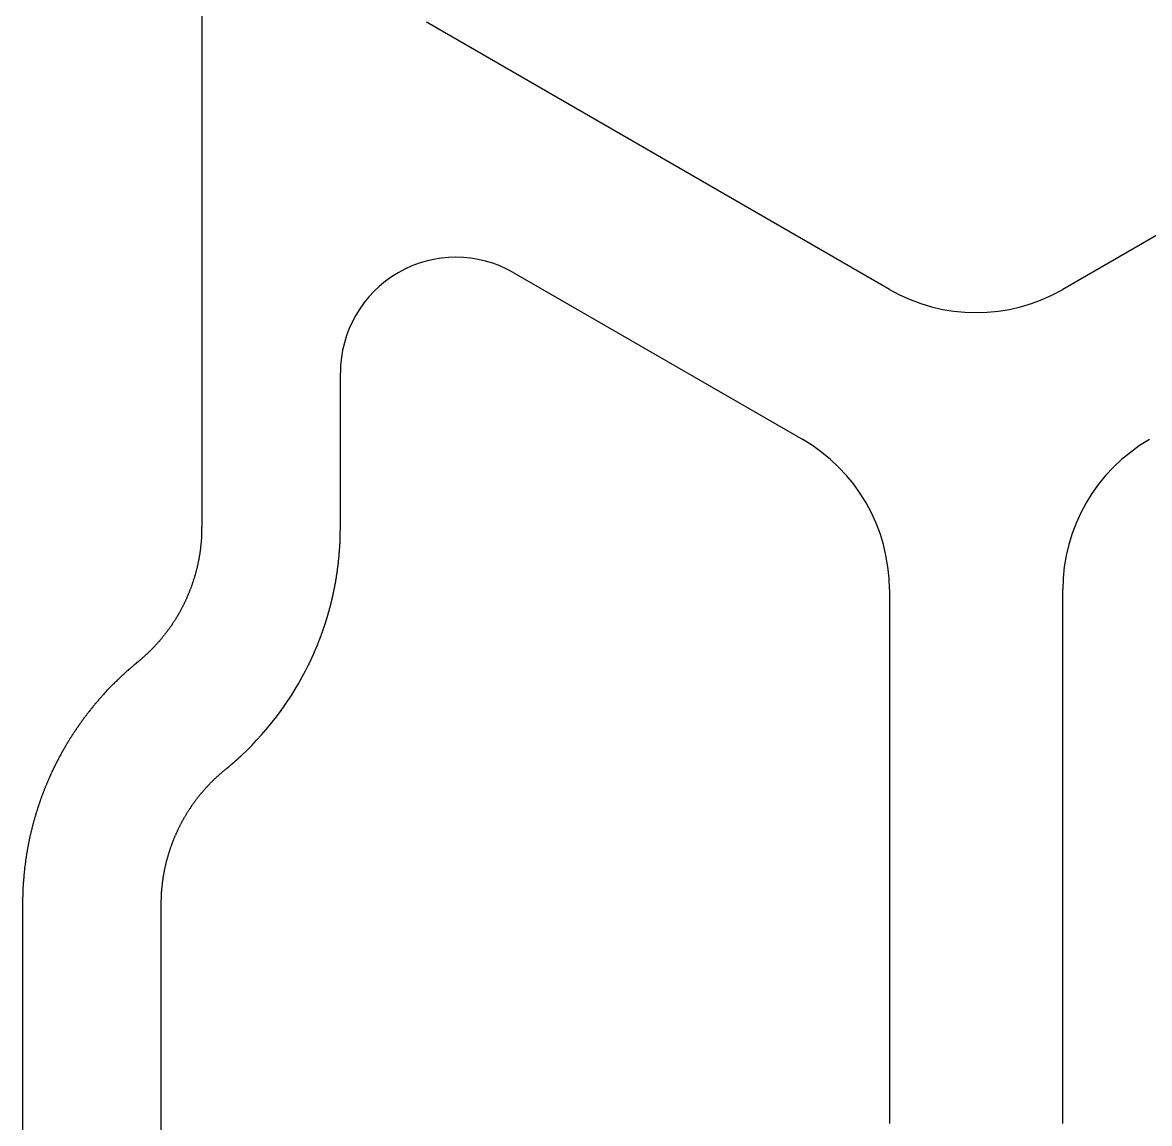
# Model space of a CAD drawing. Extents: x 442 to 745, y 5 to 355.
# Drawn here: x 624.31 to 632.34, y 279.04 to 286.89 of the extents above; entities that cross this region are included whole.
import ezdxf

# ---------------------------------------------------------------- set-up
doc = ezdxf.new("R2010")
doc.units = 0
doc.layers.add('VISIBLE__ANSI_', color=7, linetype='CONTINUOUS')

msp = doc.modelspace()

# ---------------------------------------------------------------- linework, layer by layer
at = {"layer": 'VISIBLE__ANSI_'}
for p, q in [((625.5914, 291.4506), (625.5914, 283.2878)), ((630.4913, 284.9847), (627.1972, 286.8865)), ((635.0207, 286.8865), (631.7266, 284.9847)), ((627.8149, 285.1035), (629.8737, 283.9149)), ((626.5796, 283.2878), (626.5796, 284.3903)), ((630.4913, 282.8451), (630.4913, 279.0414)), ((631.7266, 279.0414), (631.7266, 282.8451)), ((624.3149, 280.6044), (624.3149, 280.5445)), ((624.3149, 280.5445), (624.3149, 276.8693)), ((625.3031, 276.7592), (625.3031, 280.6044))]:
    msp.add_line(p, q, dxfattribs=at)
for points in [[(627.197, 286.886, 0), (627.193, 286.889, 0)], [(625.591, 283.288, 0), (625.591, 283.283, 0), (625.591, 283.277, 0), (625.591, 283.272, 0), (625.591, 283.267, 0), (625.591, 283.262, 0), (625.591, 283.257, 0), (625.591, 283.251, 0), (625.591, 283.246, 0), (625.59, 283.241, 0), (625.59, 283.236, 0), (625.59, 283.231, 0), (625.59, 283.226, 0), (625.59, 283.22, 0), (625.589, 283.215, 0), (625.589, 283.21, 0), (625.589, 283.205, 0), (625.588, 283.2, 0), (625.588, 283.195, 0), (625.587, 283.19, 0), (625.587, 283.184, 0), (625.587, 283.179, 0), (625.586, 283.174, 0), (625.586, 283.169, 0), (625.585, 283.164, 0), (625.585, 283.159, 0), (625.584, 283.154, 0), (625.584, 283.149, 0), (625.583, 283.144, 0), (625.582, 283.139, 0), (625.582, 283.134, 0), (625.581, 283.129, 0), (625.58, 283.124, 0), (625.58, 283.118, 0), (625.579, 283.113, 0), (625.578, 283.108, 0), (625.578, 283.103, 0), (625.577, 283.098, 0), (625.576, 283.094, 0), (625.575, 283.089, 0), (625.574, 283.084, 0), (625.574, 283.079, 0), (625.573, 283.074, 0), (625.572, 283.069, 0), (625.571, 283.064, 0), (625.57, 283.059, 0), (625.569, 283.054, 0), (625.568, 283.049, 0), (625.567, 283.044, 0), (625.566, 283.039, 0), (625.565, 283.035, 0), (625.564, 283.03, 0), (625.563, 283.025, 0), (625.562, 283.02, 0), (625.561, 283.015, 0), (625.56, 283.01, 0), (625.559, 283.006, 0), (625.558, 283.001, 0), (625.556, 282.996, 0), (625.555, 282.991, 0), (625.554, 282.987, 0), (625.553, 282.982, 0), (625.552, 282.977, 0), (625.55, 282.973, 0), (625.549, 282.968, 0), (625.548, 282.963, 0), (625.547, 282.959, 0), (625.545, 282.954, 0), (625.544, 282.949, 0), (625.543, 282.945, 0), (625.541, 282.94, 0), (625.54, 282.936, 0), (625.539, 282.931, 0), (625.537, 282.926, 0), (625.536, 282.922, 0), (625.534, 282.917, 0), (625.533, 282.913, 0), (625.531, 282.908, 0), (625.53, 282.904, 0), (625.529, 282.899, 0), (625.527, 282.895, 0), (625.526, 282.89, 0), (625.524, 282.886, 0), (625.523, 282.882, 0), (625.521, 282.877, 0), (625.519, 282.873, 0), (625.518, 282.868, 0), (625.516, 282.864, 0), (625.515, 282.86, 0), (625.513, 282.855, 0), (625.511, 282.851, 0), (625.51, 282.847, 0), (625.508, 282.843, 0), (625.507, 282.838, 0), (625.505, 282.834, 0), (625.503, 282.83, 0), (625.501, 282.826, 0), (625.5, 282.821, 0), (625.498, 282.817, 0), (625.496, 282.813, 0), (625.495, 282.809, 0), (625.493, 282.805, 0), (625.491, 282.801, 0), (625.489, 282.797, 0), (625.488, 282.792, 0), (625.486, 282.788, 0), (625.484, 282.784, 0), (625.482, 282.78, 0), (625.48, 282.776, 0), (625.479, 282.772, 0), (625.477, 282.768, 0), (625.475, 282.764, 0), (625.473, 282.76, 0), (625.471, 282.757, 0), (625.469, 282.753, 0), (625.467, 282.749, 0), (625.466, 282.745, 0), (625.464, 282.741, 0), (625.462, 282.737, 0), (625.46, 282.733, 0), (625.458, 282.73, 0), (625.456, 282.726, 0), (625.454, 282.722, 0), (625.452, 282.718, 0), (625.45, 282.715, 0), (625.448, 282.711, 0), (625.446, 282.707, 0), (625.444, 282.703, 0), (625.442, 282.7, 0), (625.441, 282.696, 0), (625.439, 282.693, 0), (625.437, 282.689, 0), (625.435, 282.685, 0), (625.433, 282.682, 0), (625.431, 282.678, 0), (625.429, 282.675, 0), (625.427, 282.671, 0), (625.425, 282.668, 0), (625.422, 282.664, 0), (625.42, 282.661, 0), (625.418, 282.657, 0), (625.416, 282.654, 0), (625.414, 282.65, 0), (625.412, 282.647, 0), (625.41, 282.644, 0), (625.408, 282.64, 0), (625.406, 282.637, 0), (625.404, 282.633, 0), (625.402, 282.63, 0), (625.399, 282.626, 0), (625.397, 282.623, 0), (625.395, 282.62, 0), (625.393, 282.616, 0), (625.391, 282.613, 0), (625.389, 282.61, 0), (625.386, 282.606, 0), (625.384, 282.603, 0), (625.382, 282.6, 0), (625.38, 282.596, 0), (625.378, 282.593, 0), (625.375, 282.59, 0), (625.373, 282.587, 0), (625.371, 282.583, 0), (625.369, 282.58, 0), (625.366, 282.577, 0), (625.364, 282.574, 0), (625.362, 282.571, 0), (625.359, 282.567, 0), (625.357, 282.564, 0), (625.355, 282.561, 0), (625.352, 282.558, 0), (625.35, 282.555, 0), (625.348, 282.551, 0), (625.345, 282.548, 0), (625.343, 282.545, 0), (625.341, 282.542, 0), (625.338, 282.539, 0), (625.336, 282.536, 0), (625.334, 282.533, 0), (625.331, 282.53, 0), (625.329, 282.527, 0), (625.327, 282.524, 0), (625.324, 282.521, 0), (625.322, 282.518, 0), (625.319, 282.515, 0), (625.317, 282.512, 0), (625.314, 282.509, 0), (625.312, 282.506, 0), (625.31, 282.503, 0), (625.307, 282.5, 0), (625.305, 282.497, 0), (625.302, 282.494, 0), (625.3, 282.491, 0), (625.297, 282.488, 0), (625.295, 282.485, 0), (625.292, 282.482, 0), (625.29, 282.479, 0), (625.287, 282.476, 0), (625.285, 282.474, 0), (625.282, 282.471, 0), (625.28, 282.468, 0), (625.277, 282.465, 0), (625.275, 282.462, 0), (625.272, 282.459, 0), (625.27, 282.457, 0), (625.267, 282.454, 0), (625.265, 282.451, 0), (625.262, 282.448, 0), (625.26, 282.446, 0), (625.257, 282.443, 0), (625.254, 282.44, 0), (625.252, 282.437, 0), (625.249, 282.435, 0), (625.247, 282.432, 0), (625.244, 282.429, 0), (625.242, 282.427, 0), (625.239, 282.424, 0), (625.236, 282.421, 0), (625.234, 282.419, 0), (625.231, 282.416, 0), (625.229, 282.414, 0), (625.226, 282.411, 0), (625.223, 282.408, 0), (625.221, 282.406, 0), (625.218, 282.403, 0), (625.216, 282.401, 0), (625.213, 282.398, 0), (625.21, 282.396, 0), (625.208, 282.393, 0), (625.205, 282.391, 0), (625.202, 282.388, 0), (625.2, 282.386, 0), (625.197, 282.383, 0), (625.194, 282.381, 0), (625.192, 282.378, 0), (625.189, 282.376, 0), (625.186, 282.373, 0), (625.184, 282.371, 0), (625.181, 282.368, 0), (625.178, 282.366, 0), (625.176, 282.364, 0), (625.173, 282.361, 0), (625.17, 282.359, 0), (625.168, 282.357, 0), (625.165, 282.354, 0), (625.162, 282.352, 0), (625.16, 282.35, 0), (625.157, 282.347, 0), (625.154, 282.345, 0), (625.152, 282.343, 0), (625.149, 282.341, 0), (625.146, 282.338, 0), (625.144, 282.336, 0), (625.141, 282.334, 0), (625.138, 282.332, 0), (625.135, 282.329, 0)], [(626.355, 282.313, 0), (626.356, 282.315, 0), (626.356, 282.317, 0), (626.357, 282.319, 0), (626.358, 282.321, 0), (626.359, 282.323, 0), (626.36, 282.325, 0), (626.361, 282.327, 0), (626.362, 282.329, 0), (626.363, 282.331, 0), (626.364, 282.332, 0), (626.365, 282.334, 0), (626.366, 282.336, 0), (626.367, 282.338, 0), (626.368, 282.34, 0), (626.369, 282.342, 0), (626.37, 282.344, 0), (626.37, 282.346, 0), (626.371, 282.348, 0), (626.372, 282.351, 0), (626.373, 282.353, 0), (626.374, 282.355, 0), (626.375, 282.357, 0), (626.376, 282.359, 0), (626.377, 282.361, 0), (626.378, 282.363, 0), (626.379, 282.365, 0), (626.38, 282.367, 0), (626.381, 282.369, 0), (626.382, 282.371, 0), (626.383, 282.373, 0), (626.384, 282.376, 0), (626.385, 282.378, 0), (626.386, 282.38, 0), (626.387, 282.382, 0), (626.388, 282.384, 0), (626.389, 282.386, 0), (626.39, 282.389, 0), (626.391, 282.391, 0), (626.392, 282.393, 0), (626.392, 282.395, 0), (626.393, 282.397, 0), (626.394, 282.4, 0), (626.395, 282.402, 0), (626.396, 282.404, 0), (626.397, 282.406, 0), (626.398, 282.409, 0), (626.399, 282.411, 0), (626.4, 282.413, 0), (626.401, 282.415, 0), (626.402, 282.418, 0), (626.403, 282.42, 0), (626.404, 282.422, 0), (626.405, 282.424, 0), (626.406, 282.427, 0), (626.407, 282.429, 0), (626.408, 282.431, 0), (626.409, 282.434, 0), (626.41, 282.436, 0), (626.411, 282.438, 0), (626.412, 282.441, 0), (626.413, 282.443, 0), (626.414, 282.446, 0), (626.415, 282.448, 0), (626.416, 282.45, 0), (626.417, 282.453, 0), (626.418, 282.455, 0), (626.419, 282.457, 0), (626.42, 282.46, 0), (626.421, 282.462, 0), (626.421, 282.465, 0), (626.422, 282.467, 0), (626.423, 282.47, 0), (626.424, 282.472, 0), (626.425, 282.474, 0), (626.426, 282.477, 0), (626.427, 282.479, 0), (626.428, 282.482, 0), (626.429, 282.484, 0), (626.43, 282.487, 0), (626.431, 282.489, 0), (626.432, 282.492, 0), (626.433, 282.494, 0), (626.434, 282.497, 0), (626.435, 282.499, 0), (626.436, 282.502, 0), (626.437, 282.504, 0), (626.438, 282.507, 0), (626.439, 282.509, 0), (626.44, 282.512, 0), (626.441, 282.514, 0), (626.442, 282.517, 0), (626.443, 282.52, 0), (626.443, 282.522, 0), (626.444, 282.525, 0), (626.445, 282.527, 0), (626.446, 282.53, 0), (626.447, 282.532, 0), (626.448, 282.535, 0), (626.449, 282.538, 0), (626.45, 282.54, 0), (626.451, 282.543, 0), (626.452, 282.546, 0), (626.453, 282.548, 0), (626.454, 282.551, 0), (626.455, 282.553, 0), (626.456, 282.556, 0), (626.457, 282.559, 0), (626.457, 282.561, 0), (626.458, 282.564, 0), (626.459, 282.567, 0), (626.46, 282.569, 0), (626.461, 282.572, 0), (626.462, 282.575, 0), (626.463, 282.577, 0), (626.464, 282.58, 0), (626.465, 282.583, 0), (626.466, 282.586, 0), (626.467, 282.588, 0), (626.468, 282.591, 0), (626.468, 282.594, 0), (626.469, 282.596, 0), (626.47, 282.599, 0), (626.471, 282.602, 0), (626.472, 282.605, 0), (626.473, 282.607, 0), (626.474, 282.61, 0), (626.475, 282.613, 0), (626.476, 282.616, 0), (626.476, 282.618, 0), (626.477, 282.621, 0), (626.478, 282.624, 0), (626.479, 282.627, 0), (626.48, 282.63, 0), (626.481, 282.632, 0), (626.482, 282.635, 0), (626.483, 282.638, 0), (626.483, 282.641, 0), (626.484, 282.644, 0), (626.485, 282.646, 0), (626.486, 282.649, 0), (626.487, 282.652, 0), (626.488, 282.655, 0), (626.488, 282.658, 0), (626.489, 282.661, 0), (626.49, 282.663, 0), (626.491, 282.666, 0), (626.492, 282.669, 0), (626.493, 282.672, 0), (626.493, 282.675, 0), (626.494, 282.678, 0), (626.495, 282.681, 0), (626.496, 282.684, 0), (626.497, 282.686, 0), (626.498, 282.689, 0), (626.498, 282.692, 0), (626.499, 282.695, 0), (626.5, 282.698, 0), (626.501, 282.701, 0), (626.502, 282.704, 0), (626.502, 282.707, 0), (626.503, 282.71, 0), (626.504, 282.713, 0), (626.505, 282.716, 0), (626.506, 282.719, 0), (626.507, 282.723, 0), (626.507, 282.726, 0), (626.508, 282.729, 0), (626.509, 282.732, 0), (626.51, 282.735, 0), (626.511, 282.738, 0), (626.511, 282.741, 0), (626.512, 282.744, 0), (626.513, 282.747, 0), (626.514, 282.751, 0), (626.515, 282.754, 0), (626.515, 282.757, 0), (626.516, 282.76, 0), (626.517, 282.763, 0), (626.518, 282.767, 0), (626.518, 282.77, 0), (626.519, 282.773, 0), (626.52, 282.776, 0), (626.521, 282.78, 0), (626.522, 282.783, 0), (626.522, 282.786, 0), (626.523, 282.79, 0), (626.524, 282.793, 0), (626.525, 282.796, 0), (626.525, 282.8, 0), (626.526, 282.803, 0), (626.527, 282.806, 0), (626.528, 282.81, 0), (626.528, 282.813, 0), (626.529, 282.817, 0), (626.53, 282.82, 0), (626.531, 282.823, 0), (626.531, 282.827, 0), (626.532, 282.83, 0), (626.533, 282.834, 0), (626.533, 282.837, 0), (626.534, 282.841, 0), (626.535, 282.844, 0), (626.536, 282.847, 0), (626.536, 282.851, 0), (626.537, 282.854, 0), (626.538, 282.858, 0), (626.538, 282.861, 0), (626.539, 282.865, 0), (626.54, 282.869, 0), (626.54, 282.872, 0), (626.541, 282.876, 0), (626.542, 282.879, 0), (626.542, 282.883, 0), (626.543, 282.886, 0), (626.544, 282.89, 0), (626.544, 282.894, 0), (626.545, 282.897, 0), (626.546, 282.901, 0), (626.546, 282.904, 0), (626.547, 282.908, 0), (626.548, 282.912, 0), (626.548, 282.915, 0), (626.549, 282.919, 0), (626.549, 282.923, 0), (626.55, 282.926, 0), (626.551, 282.93, 0), (626.551, 282.934, 0), (626.552, 282.937, 0), (626.552, 282.941, 0), (626.553, 282.945, 0), (626.554, 282.948, 0), (626.554, 282.952, 0), (626.555, 282.956, 0), (626.555, 282.96, 0), (626.556, 282.963, 0), (626.556, 282.967, 0), (626.557, 282.971, 0), (626.557, 282.974, 0), (626.558, 282.978, 0), (626.558, 282.982, 0), (626.559, 282.986, 0), (626.559, 282.99, 0), (626.56, 282.993, 0), (626.56, 282.997, 0), (626.561, 283.001, 0), (626.561, 283.005, 0), (626.562, 283.009, 0), (626.562, 283.012, 0), (626.563, 283.016, 0), (626.563, 283.02, 0), (626.564, 283.024, 0), (626.564, 283.028, 0), (626.565, 283.031, 0), (626.565, 283.035, 0), (626.566, 283.039, 0), (626.566, 283.043, 0), (626.566, 283.047, 0), (626.567, 283.051, 0), (626.567, 283.055, 0), (626.568, 283.058, 0), (626.568, 283.062, 0), (626.568, 283.066, 0), (626.569, 283.07, 0), (626.569, 283.074, 0), (626.57, 283.078, 0), (626.57, 283.082, 0), (626.57, 283.086, 0), (626.571, 283.089, 0), (626.571, 283.093, 0), (626.571, 283.097, 0), (626.572, 283.101, 0), (626.572, 283.105, 0), (626.572, 283.109, 0), (626.573, 283.113, 0), (626.573, 283.117, 0), (626.573, 283.121, 0), (626.573, 283.125, 0), (626.574, 283.128, 0), (626.574, 283.132, 0), (626.574, 283.136, 0), (626.575, 283.14, 0), (626.575, 283.144, 0), (626.575, 283.148, 0), (626.575, 283.152, 0), (626.576, 283.156, 0), (626.576, 283.16, 0), (626.576, 283.164, 0), (626.576, 283.167, 0), (626.576, 283.171, 0), (626.577, 283.175, 0), (626.577, 283.179, 0), (626.577, 283.183, 0), (626.577, 283.187, 0), (626.577, 283.191, 0), (626.578, 283.195, 0), (626.578, 283.199, 0), (626.578, 283.203, 0), (626.578, 283.206, 0), (626.578, 283.21, 0), (626.578, 283.214, 0), (626.578, 283.218, 0), (626.579, 283.222, 0), (626.579, 283.226, 0), (626.579, 283.23, 0), (626.579, 283.234, 0), (626.579, 283.238, 0), (626.579, 283.241, 0), (626.579, 283.245, 0), (626.579, 283.249, 0), (626.579, 283.253, 0), (626.579, 283.257, 0), (626.579, 283.261, 0), (626.579, 283.265, 0), (626.58, 283.268, 0), (626.58, 283.272, 0), (626.58, 283.276, 0), (626.58, 283.28, 0), (626.58, 283.284, 0), (626.58, 283.288, 0)], [(625.116, 282.313, 0), (625.111, 282.309, 0), (625.106, 282.305, 0), (625.101, 282.301, 0), (625.096, 282.296, 0), (625.091, 282.292, 0), (625.086, 282.288, 0), (625.081, 282.283, 0), (625.076, 282.279, 0), (625.071, 282.275, 0), (625.066, 282.27, 0), (625.061, 282.266, 0), (625.056, 282.262, 0), (625.051, 282.257, 0), (625.046, 282.253, 0), (625.041, 282.248, 0), (625.036, 282.244, 0), (625.031, 282.239, 0), (625.027, 282.235, 0), (625.022, 282.23, 0), (625.017, 282.226, 0), (625.012, 282.221, 0), (625.007, 282.217, 0), (625.003, 282.212, 0), (624.998, 282.208, 0), (624.993, 282.203, 0), (624.988, 282.199, 0), (624.984, 282.194, 0), (624.979, 282.189, 0), (624.974, 282.185, 0), (624.97, 282.18, 0), (624.965, 282.175, 0), (624.96, 282.171, 0), (624.956, 282.166, 0), (624.951, 282.161, 0), (624.946, 282.157, 0), (624.942, 282.152, 0), (624.937, 282.147, 0), (624.933, 282.142, 0), (624.928, 282.138, 0), (624.924, 282.133, 0), (624.919, 282.128, 0), (624.914, 282.123, 0), (624.91, 282.118, 0), (624.905, 282.114, 0), (624.901, 282.109, 0), (624.897, 282.104, 0), (624.892, 282.099, 0), (624.888, 282.094, 0), (624.883, 282.089, 0), (624.879, 282.084, 0), (624.874, 282.079, 0), (624.87, 282.074, 0), (624.866, 282.069, 0), (624.861, 282.064, 0), (624.857, 282.059, 0), (624.853, 282.054, 0), (624.849, 282.049, 0), (624.844, 282.044, 0), (624.84, 282.039, 0), (624.836, 282.034, 0), (624.831, 282.029, 0), (624.827, 282.024, 0), (624.823, 282.019, 0), (624.819, 282.014, 0), (624.815, 282.009, 0), (624.811, 282.004, 0), (624.806, 281.999, 0), (624.802, 281.993, 0), (624.798, 281.988, 0), (624.794, 281.983, 0), (624.79, 281.978, 0), (624.786, 281.973, 0), (624.782, 281.968, 0), (624.778, 281.962, 0), (624.774, 281.957, 0), (624.77, 281.952, 0), (624.766, 281.947, 0), (624.762, 281.941, 0), (624.758, 281.936, 0), (624.754, 281.931, 0), (624.75, 281.926, 0), (624.746, 281.92, 0), (624.742, 281.915, 0), (624.738, 281.91, 0), (624.734, 281.904, 0), (624.731, 281.899, 0), (624.727, 281.893, 0), (624.723, 281.888, 0), (624.719, 281.883, 0), (624.715, 281.877, 0), (624.712, 281.872, 0), (624.708, 281.866, 0), (624.704, 281.861, 0), (624.7, 281.856, 0), (624.697, 281.85, 0), (624.693, 281.845, 0), (624.689, 281.839, 0), (624.686, 281.834, 0), (624.682, 281.828, 0), (624.678, 281.823, 0), (624.675, 281.817, 0), (624.671, 281.812, 0), (624.668, 281.806, 0), (624.664, 281.8, 0), (624.661, 281.795, 0), (624.657, 281.789, 0), (624.653, 281.784, 0), (624.65, 281.778, 0), (624.647, 281.773, 0), (624.643, 281.767, 0), (624.64, 281.761, 0), (624.636, 281.756, 0), (624.633, 281.75, 0), (624.629, 281.744, 0), (624.626, 281.739, 0), (624.623, 281.733, 0), (624.619, 281.727, 0), (624.616, 281.722, 0), (624.613, 281.716, 0), (624.609, 281.71, 0), (624.606, 281.704, 0), (624.603, 281.699, 0), (624.6, 281.693, 0), (624.596, 281.687, 0), (624.593, 281.681, 0), (624.59, 281.676, 0), (624.587, 281.67, 0), (624.584, 281.664, 0)], [(625.135, 282.329, 0), (625.135, 282.329, 0), (625.135, 282.329, 0), (625.135, 282.329, 0), (625.135, 282.329, 0), (625.135, 282.329, 0), (625.135, 282.329, 0), (625.134, 282.329, 0), (625.134, 282.328, 0), (625.134, 282.328, 0), (625.134, 282.328, 0), (625.134, 282.328, 0), (625.134, 282.328, 0), (625.133, 282.328, 0), (625.133, 282.328, 0), (625.133, 282.327, 0), (625.133, 282.327, 0), (625.133, 282.327, 0), (625.133, 282.327, 0), (625.133, 282.327, 0), (625.132, 282.327, 0), (625.132, 282.327, 0), (625.132, 282.327, 0), (625.132, 282.326, 0), (625.132, 282.326, 0), (625.132, 282.326, 0), (625.131, 282.326, 0), (625.131, 282.326, 0), (625.131, 282.326, 0), (625.131, 282.326, 0), (625.131, 282.326, 0), (625.131, 282.325, 0), (625.13, 282.325, 0), (625.13, 282.325, 0), (625.13, 282.325, 0), (625.13, 282.325, 0), (625.13, 282.325, 0), (625.13, 282.325, 0), (625.13, 282.325, 0), (625.129, 282.324, 0), (625.129, 282.324, 0), (625.129, 282.324, 0), (625.129, 282.324, 0), (625.129, 282.324, 0), (625.129, 282.324, 0), (625.128, 282.324, 0), (625.128, 282.324, 0), (625.128, 282.323, 0), (625.128, 282.323, 0), (625.128, 282.323, 0), (625.128, 282.323, 0), (625.128, 282.323, 0), (625.127, 282.323, 0), (625.127, 282.323, 0), (625.127, 282.323, 0), (625.127, 282.322, 0), (625.127, 282.322, 0), (625.127, 282.322, 0), (625.126, 282.322, 0), (625.126, 282.322, 0), (625.126, 282.322, 0), (625.126, 282.322, 0), (625.126, 282.322, 0), (625.126, 282.321, 0), (625.126, 282.321, 0), (625.125, 282.321, 0), (625.125, 282.321, 0), (625.125, 282.321, 0), (625.125, 282.321, 0), (625.125, 282.321, 0), (625.125, 282.321, 0), (625.124, 282.32, 0), (625.124, 282.32, 0), (625.124, 282.32, 0), (625.124, 282.32, 0), (625.124, 282.32, 0), (625.124, 282.32, 0), (625.124, 282.32, 0), (625.123, 282.32, 0), (625.123, 282.319, 0), (625.123, 282.319, 0), (625.123, 282.319, 0), (625.123, 282.319, 0), (625.123, 282.319, 0), (625.122, 282.319, 0), (625.122, 282.319, 0), (625.122, 282.319, 0), (625.122, 282.318, 0), (625.122, 282.318, 0), (625.122, 282.318, 0), (625.122, 282.318, 0), (625.121, 282.318, 0), (625.121, 282.318, 0), (625.121, 282.318, 0), (625.121, 282.318, 0), (625.121, 282.317, 0), (625.121, 282.317, 0), (625.121, 282.317, 0), (625.12, 282.317, 0), (625.12, 282.317, 0), (625.12, 282.317, 0), (625.12, 282.317, 0), (625.12, 282.316, 0), (625.12, 282.316, 0), (625.119, 282.316, 0), (625.119, 282.316, 0), (625.119, 282.316, 0), (625.119, 282.316, 0), (625.119, 282.316, 0), (625.119, 282.316, 0), (625.119, 282.315, 0), (625.118, 282.315, 0), (625.118, 282.315, 0), (625.118, 282.315, 0), (625.118, 282.315, 0), (625.118, 282.315, 0), (625.118, 282.315, 0), (625.118, 282.315, 0), (625.117, 282.314, 0), (625.117, 282.314, 0), (625.117, 282.314, 0), (625.117, 282.314, 0), (625.117, 282.314, 0), (625.117, 282.314, 0), (625.116, 282.314, 0), (625.116, 282.314, 0), (625.116, 282.313, 0), (625.116, 282.313, 0), (625.116, 282.313, 0)], [(624.584, 281.664, 0), (624.582, 281.662, 0), (624.581, 281.66, 0), (624.58, 281.657, 0), (624.579, 281.655, 0), (624.577, 281.653, 0), (624.576, 281.65, 0), (624.575, 281.648, 0), (624.574, 281.645, 0), (624.572, 281.643, 0), (624.571, 281.641, 0), (624.57, 281.638, 0), (624.569, 281.636, 0), (624.567, 281.633, 0), (624.566, 281.631, 0), (624.565, 281.628, 0), (624.563, 281.625, 0), (624.562, 281.623, 0), (624.561, 281.62, 0), (624.559, 281.618, 0), (624.558, 281.615, 0), (624.557, 281.612, 0), (624.555, 281.61, 0), (624.554, 281.607, 0), (624.553, 281.604, 0), (624.551, 281.602, 0), (624.55, 281.599, 0), (624.548, 281.596, 0), (624.547, 281.593, 0), (624.546, 281.59, 0), (624.544, 281.588, 0), (624.543, 281.585, 0), (624.541, 281.582, 0), (624.54, 281.579, 0), (624.539, 281.576, 0), (624.537, 281.573, 0), (624.536, 281.57, 0), (624.534, 281.568, 0), (624.533, 281.565, 0), (624.532, 281.562, 0), (624.53, 281.559, 0), (624.529, 281.556, 0), (624.527, 281.553, 0), (624.526, 281.55, 0), (624.525, 281.547, 0), (624.523, 281.544, 0), (624.522, 281.54, 0), (624.52, 281.537, 0), (624.519, 281.534, 0), (624.517, 281.531, 0), (624.516, 281.528, 0), (624.515, 281.525, 0), (624.513, 281.522, 0), (624.512, 281.519, 0), (624.51, 281.515, 0), (624.509, 281.512, 0), (624.507, 281.509, 0), (624.506, 281.506, 0), (624.504, 281.503, 0), (624.503, 281.499, 0), (624.502, 281.496, 0), (624.5, 281.493, 0), (624.499, 281.49, 0), (624.497, 281.486, 0), (624.496, 281.483, 0), (624.494, 281.48, 0), (624.493, 281.476, 0), (624.492, 281.473, 0), (624.49, 281.47, 0), (624.489, 281.466, 0), (624.487, 281.463, 0), (624.486, 281.459, 0), (624.485, 281.456, 0), (624.483, 281.453, 0), (624.482, 281.449, 0), (624.48, 281.446, 0), (624.479, 281.442, 0), (624.477, 281.439, 0), (624.476, 281.435, 0), (624.475, 281.432, 0), (624.473, 281.428, 0), (624.472, 281.425, 0), (624.47, 281.421, 0), (624.469, 281.418, 0), (624.468, 281.414, 0), (624.466, 281.411, 0), (624.465, 281.407, 0), (624.464, 281.404, 0), (624.462, 281.4, 0), (624.461, 281.396, 0), (624.459, 281.393, 0), (624.458, 281.389, 0), (624.457, 281.385, 0), (624.455, 281.382, 0), (624.454, 281.378, 0), (624.452, 281.374, 0), (624.451, 281.37, 0), (624.45, 281.367, 0), (624.448, 281.363, 0), (624.447, 281.359, 0), (624.446, 281.355, 0), (624.444, 281.351, 0), (624.443, 281.347, 0), (624.441, 281.343, 0), (624.44, 281.339, 0), (624.439, 281.336, 0), (624.437, 281.332, 0), (624.436, 281.328, 0), (624.435, 281.324, 0), (624.433, 281.32, 0), (624.432, 281.316, 0), (624.43, 281.311, 0), (624.429, 281.307, 0), (624.428, 281.303, 0), (624.426, 281.299, 0), (624.425, 281.295, 0), (624.424, 281.291, 0), (624.422, 281.287, 0), (624.421, 281.283, 0), (624.42, 281.278, 0), (624.418, 281.274, 0), (624.417, 281.27, 0), (624.416, 281.266, 0), (624.414, 281.262, 0), (624.413, 281.257, 0), (624.412, 281.253, 0), (624.41, 281.249, 0), (624.409, 281.244, 0), (624.408, 281.24, 0), (624.407, 281.236, 0), (624.405, 281.231, 0), (624.404, 281.227, 0), (624.403, 281.222, 0), (624.401, 281.218, 0), (624.4, 281.214, 0), (624.399, 281.209, 0), (624.398, 281.205, 0), (624.396, 281.2, 0), (624.395, 281.196, 0), (624.394, 281.191, 0), (624.393, 281.187, 0), (624.391, 281.182, 0), (624.39, 281.178, 0), (624.389, 281.173, 0), (624.388, 281.168, 0), (624.387, 281.164, 0), (624.385, 281.159, 0), (624.384, 281.155, 0), (624.383, 281.15, 0), (624.382, 281.145, 0), (624.381, 281.141, 0), (624.38, 281.136, 0), (624.378, 281.131, 0), (624.377, 281.127, 0), (624.376, 281.122, 0), (624.375, 281.117, 0), (624.374, 281.112, 0), (624.373, 281.108, 0), (624.372, 281.103, 0), (624.37, 281.098, 0), (624.369, 281.093, 0), (624.368, 281.089, 0), (624.367, 281.084, 0), (624.366, 281.079, 0), (624.365, 281.074, 0), (624.364, 281.069, 0), (624.363, 281.064, 0), (624.362, 281.06, 0), (624.361, 281.055, 0), (624.36, 281.05, 0), (624.359, 281.045, 0), (624.358, 281.04, 0), (624.357, 281.035, 0), (624.356, 281.03, 0), (624.355, 281.025, 0), (624.354, 281.02, 0), (624.353, 281.015, 0), (624.352, 281.01, 0), (624.351, 281.005, 0), (624.35, 281, 0), (624.35, 280.995, 0), (624.349, 280.99, 0), (624.348, 280.985, 0), (624.347, 280.98, 0), (624.346, 280.975, 0), (624.345, 280.97, 0), (624.344, 280.965, 0), (624.344, 280.96, 0), (624.343, 280.955, 0), (624.342, 280.95, 0), (624.341, 280.945, 0), (624.34, 280.939, 0), (624.34, 280.934, 0), (624.339, 280.929, 0), (624.338, 280.924, 0), (624.337, 280.919, 0), (624.337, 280.914, 0), (624.336, 280.909, 0), (624.335, 280.903, 0), (624.335, 280.898, 0), (624.334, 280.893, 0), (624.333, 280.888, 0), (624.333, 280.883, 0), (624.332, 280.878, 0), (624.331, 280.872, 0), (624.331, 280.867, 0), (624.33, 280.862, 0), (624.329, 280.857, 0), (624.329, 280.852, 0), (624.328, 280.846, 0), (624.328, 280.841, 0), (624.327, 280.836, 0), (624.327, 280.831, 0), (624.326, 280.825, 0), (624.326, 280.82, 0), (624.325, 280.815, 0), (624.325, 280.81, 0), (624.324, 280.804, 0), (624.324, 280.799, 0), (624.323, 280.794, 0), (624.323, 280.789, 0), (624.322, 280.783, 0), (624.322, 280.778, 0), (624.321, 280.773, 0), (624.321, 280.768, 0), (624.321, 280.762, 0), (624.32, 280.757, 0), (624.32, 280.752, 0), (624.32, 280.746, 0), (624.319, 280.741, 0), (624.319, 280.736, 0), (624.319, 280.731, 0), (624.318, 280.725, 0), (624.318, 280.72, 0), (624.318, 280.715, 0), (624.317, 280.71, 0), (624.317, 280.704, 0), (624.317, 280.699, 0), (624.317, 280.694, 0), (624.317, 280.688, 0), (624.316, 280.683, 0), (624.316, 280.678, 0), (624.316, 280.673, 0), (624.316, 280.667, 0), (624.316, 280.662, 0), (624.316, 280.657, 0), (624.315, 280.652, 0), (624.315, 280.646, 0), (624.315, 280.641, 0), (624.315, 280.636, 0), (624.315, 280.631, 0), (624.315, 280.625, 0), (624.315, 280.62, 0), (624.315, 280.615, 0), (624.315, 280.61, 0), (624.315, 280.604, 0)], [(625.759, 281.563, 0), (625.76, 281.564, 0), (625.761, 281.564, 0), (625.762, 281.565, 0), (625.763, 281.566, 0), (625.764, 281.567, 0), (625.765, 281.568, 0), (625.766, 281.569, 0), (625.767, 281.57, 0), (625.768, 281.57, 0), (625.769, 281.571, 0), (625.77, 281.572, 0), (625.771, 281.573, 0), (625.772, 281.574, 0), (625.773, 281.575, 0), (625.775, 281.575, 0), (625.776, 281.576, 0), (625.777, 281.577, 0), (625.778, 281.578, 0), (625.779, 281.579, 0), (625.78, 281.58, 0), (625.781, 281.58, 0), (625.782, 281.581, 0), (625.783, 281.582, 0), (625.784, 281.583, 0), (625.785, 281.584, 0), (625.786, 281.585, 0), (625.787, 281.586, 0), (625.788, 281.586, 0), (625.789, 281.587, 0), (625.79, 281.588, 0), (625.791, 281.589, 0), (625.792, 281.59, 0), (625.793, 281.591, 0), (625.793, 281.591, 0), (625.794, 281.592, 0), (625.795, 281.593, 0), (625.796, 281.594, 0), (625.797, 281.595, 0), (625.798, 281.595, 0), (625.799, 281.596, 0), (625.8, 281.597, 0), (625.801, 281.598, 0), (625.802, 281.599, 0), (625.803, 281.6, 0), (625.804, 281.6, 0), (625.805, 281.601, 0), (625.806, 281.602, 0), (625.807, 281.603, 0), (625.808, 281.604, 0), (625.809, 281.605, 0), (625.81, 281.605, 0), (625.811, 281.606, 0), (625.812, 281.607, 0), (625.813, 281.608, 0), (625.814, 281.609, 0), (625.815, 281.609, 0), (625.815, 281.61, 0), (625.816, 281.611, 0), (625.817, 281.612, 0), (625.818, 281.613, 0), (625.819, 281.613, 0), (625.82, 281.614, 0), (625.821, 281.615, 0), (625.822, 281.616, 0), (625.823, 281.617, 0), (625.824, 281.618, 0), (625.825, 281.618, 0), (625.826, 281.619, 0), (625.827, 281.62, 0), (625.827, 281.621, 0), (625.828, 281.622, 0), (625.829, 281.622, 0), (625.83, 281.623, 0), (625.831, 281.624, 0), (625.832, 281.625, 0), (625.833, 281.625, 0), (625.834, 281.626, 0), (625.835, 281.627, 0), (625.835, 281.628, 0), (625.836, 281.629, 0), (625.837, 281.629, 0), (625.838, 281.63, 0), (625.839, 281.631, 0), (625.84, 281.632, 0), (625.841, 281.633, 0), (625.842, 281.633, 0), (625.842, 281.634, 0), (625.843, 281.635, 0), (625.844, 281.636, 0), (625.845, 281.636, 0), (625.846, 281.637, 0), (625.847, 281.638, 0), (625.848, 281.639, 0), (625.848, 281.64, 0), (625.849, 281.64, 0), (625.85, 281.641, 0), (625.851, 281.642, 0), (625.852, 281.643, 0), (625.853, 281.643, 0), (625.854, 281.644, 0), (625.854, 281.645, 0), (625.855, 281.646, 0), (625.856, 281.646, 0), (625.857, 281.647, 0), (625.858, 281.648, 0), (625.858, 281.649, 0), (625.859, 281.649, 0), (625.86, 281.65, 0), (625.861, 281.651, 0), (625.862, 281.652, 0), (625.863, 281.652, 0), (625.863, 281.653, 0), (625.864, 281.654, 0), (625.865, 281.655, 0), (625.866, 281.655, 0), (625.867, 281.656, 0), (625.867, 281.657, 0), (625.868, 281.658, 0), (625.869, 281.658, 0), (625.87, 281.659, 0), (625.871, 281.66, 0), (625.871, 281.66, 0), (625.872, 281.661, 0), (625.873, 281.662, 0), (625.874, 281.663, 0), (625.874, 281.663, 0), (625.875, 281.664, 0)], [(625.303, 280.604, 0), (625.303, 280.609, 0), (625.303, 280.614, 0), (625.303, 280.619, 0), (625.303, 280.624, 0), (625.303, 280.629, 0), (625.303, 280.634, 0), (625.304, 280.639, 0), (625.304, 280.644, 0), (625.304, 280.649, 0), (625.304, 280.654, 0), (625.304, 280.658, 0), (625.305, 280.663, 0), (625.305, 280.668, 0), (625.305, 280.673, 0), (625.305, 280.678, 0), (625.306, 280.683, 0), (625.306, 280.688, 0), (625.306, 280.693, 0), (625.307, 280.698, 0), (625.307, 280.703, 0), (625.307, 280.708, 0), (625.308, 280.712, 0), (625.308, 280.717, 0), (625.309, 280.722, 0), (625.309, 280.727, 0), (625.31, 280.732, 0), (625.31, 280.737, 0), (625.311, 280.742, 0), (625.311, 280.747, 0), (625.312, 280.752, 0), (625.313, 280.756, 0), (625.313, 280.761, 0), (625.314, 280.766, 0), (625.314, 280.771, 0), (625.315, 280.776, 0), (625.316, 280.781, 0), (625.317, 280.786, 0), (625.317, 280.79, 0), (625.318, 280.795, 0), (625.319, 280.8, 0), (625.32, 280.805, 0), (625.32, 280.81, 0), (625.321, 280.815, 0), (625.322, 280.819, 0), (625.323, 280.824, 0), (625.324, 280.829, 0), (625.325, 280.834, 0), (625.326, 280.839, 0), (625.326, 280.843, 0), (625.327, 280.848, 0), (625.328, 280.853, 0), (625.329, 280.858, 0), (625.33, 280.862, 0), (625.331, 280.867, 0), (625.332, 280.872, 0), (625.334, 280.877, 0), (625.335, 280.881, 0), (625.336, 280.886, 0), (625.337, 280.891, 0), (625.338, 280.895, 0), (625.339, 280.9, 0), (625.34, 280.905, 0), (625.341, 280.909, 0), (625.343, 280.914, 0), (625.344, 280.919, 0), (625.345, 280.923, 0), (625.346, 280.928, 0), (625.348, 280.932, 0), (625.349, 280.937, 0), (625.35, 280.942, 0), (625.352, 280.946, 0), (625.353, 280.951, 0), (625.354, 280.955, 0), (625.356, 280.96, 0), (625.357, 280.964, 0), (625.358, 280.969, 0), (625.36, 280.973, 0), (625.361, 280.978, 0), (625.363, 280.982, 0), (625.364, 280.987, 0), (625.366, 280.991, 0), (625.367, 280.996, 0), (625.369, 281, 0), (625.37, 281.005, 0), (625.372, 281.009, 0), (625.373, 281.014, 0), (625.375, 281.018, 0), (625.376, 281.022, 0), (625.378, 281.027, 0), (625.379, 281.031, 0), (625.381, 281.035, 0), (625.383, 281.04, 0), (625.384, 281.044, 0), (625.386, 281.048, 0), (625.388, 281.053, 0), (625.389, 281.057, 0), (625.391, 281.061, 0), (625.393, 281.065, 0), (625.394, 281.07, 0), (625.396, 281.074, 0), (625.398, 281.078, 0), (625.4, 281.082, 0), (625.401, 281.087, 0), (625.403, 281.091, 0), (625.405, 281.095, 0), (625.407, 281.099, 0), (625.409, 281.103, 0), (625.41, 281.107, 0), (625.412, 281.111, 0), (625.414, 281.115, 0), (625.416, 281.12, 0), (625.418, 281.124, 0), (625.42, 281.128, 0), (625.422, 281.132, 0), (625.423, 281.136, 0), (625.425, 281.14, 0), (625.427, 281.144, 0), (625.429, 281.148, 0), (625.431, 281.152, 0), (625.433, 281.155, 0), (625.435, 281.159, 0), (625.437, 281.163, 0), (625.439, 281.167, 0), (625.441, 281.171, 0), (625.443, 281.175, 0), (625.445, 281.179, 0), (625.447, 281.183, 0), (625.449, 281.186, 0), (625.451, 281.19, 0), (625.453, 281.194, 0), (625.455, 281.198, 0), (625.457, 281.201, 0), (625.459, 281.205, 0), (625.461, 281.209, 0), (625.463, 281.212, 0), (625.465, 281.216, 0), (625.467, 281.22, 0), (625.469, 281.223, 0), (625.472, 281.227, 0), (625.474, 281.231, 0), (625.476, 281.234, 0), (625.478, 281.238, 0), (625.48, 281.241, 0), (625.482, 281.245, 0), (625.484, 281.248, 0), (625.486, 281.252, 0), (625.489, 281.255, 0), (625.491, 281.259, 0), (625.493, 281.262, 0), (625.495, 281.266, 0), (625.497, 281.269, 0), (625.499, 281.273, 0), (625.502, 281.276, 0), (625.504, 281.279, 0), (625.506, 281.283, 0), (625.508, 281.286, 0), (625.511, 281.289, 0), (625.513, 281.293, 0), (625.515, 281.296, 0), (625.517, 281.3, 0), (625.52, 281.303, 0), (625.522, 281.306, 0), (625.524, 281.309, 0), (625.526, 281.313, 0), (625.529, 281.316, 0), (625.531, 281.319, 0), (625.533, 281.323, 0), (625.536, 281.326, 0), (625.538, 281.329, 0), (625.54, 281.332, 0), (625.543, 281.335, 0), (625.545, 281.339, 0), (625.547, 281.342, 0), (625.55, 281.345, 0), (625.552, 281.348, 0), (625.555, 281.351, 0), (625.557, 281.354, 0), (625.559, 281.358, 0), (625.562, 281.361, 0), (625.564, 281.364, 0), (625.567, 281.367, 0), (625.569, 281.37, 0), (625.572, 281.373, 0), (625.574, 281.376, 0), (625.576, 281.379, 0), (625.579, 281.382, 0), (625.581, 281.385, 0), (625.584, 281.388, 0), (625.586, 281.391, 0), (625.589, 281.394, 0), (625.591, 281.397, 0), (625.594, 281.4, 0), (625.596, 281.403, 0), (625.599, 281.406, 0), (625.601, 281.409, 0), (625.604, 281.412, 0), (625.606, 281.415, 0), (625.609, 281.418, 0), (625.611, 281.42, 0), (625.614, 281.423, 0), (625.616, 281.426, 0), (625.619, 281.429, 0), (625.621, 281.432, 0), (625.624, 281.435, 0), (625.626, 281.438, 0), (625.629, 281.44, 0), (625.632, 281.443, 0), (625.634, 281.446, 0), (625.637, 281.449, 0), (625.639, 281.451, 0), (625.642, 281.454, 0), (625.644, 281.457, 0), (625.647, 281.46, 0), (625.65, 281.462, 0), (625.652, 281.465, 0), (625.655, 281.468, 0), (625.657, 281.47, 0), (625.66, 281.473, 0), (625.663, 281.476, 0), (625.665, 281.478, 0), (625.668, 281.481, 0), (625.671, 281.483, 0), (625.673, 281.486, 0), (625.676, 281.489, 0), (625.679, 281.491, 0), (625.681, 281.494, 0), (625.684, 281.496, 0), (625.686, 281.499, 0), (625.689, 281.501, 0), (625.692, 281.504, 0), (625.694, 281.506, 0), (625.697, 281.509, 0), (625.7, 281.511, 0), (625.702, 281.514, 0), (625.705, 281.516, 0), (625.708, 281.519, 0), (625.71, 281.521, 0), (625.713, 281.523, 0), (625.716, 281.526, 0), (625.718, 281.528, 0), (625.721, 281.531, 0), (625.724, 281.533, 0), (625.727, 281.535, 0), (625.729, 281.538, 0), (625.732, 281.54, 0), (625.735, 281.542, 0), (625.737, 281.545, 0), (625.74, 281.547, 0), (625.743, 281.549, 0), (625.745, 281.552, 0), (625.748, 281.554, 0), (625.751, 281.556, 0), (625.754, 281.558, 0), (625.756, 281.561, 0), (625.759, 281.563, 0)]]:
    msp.add_polyline3d(points, dxfattribs=at)
for centre, radius, start, end in [((627.4031, 284.3903), 0.8235, 60, 180), ((631.109, 286.0544), 1.2353, 240, 300), ((629.256, 282.8451), 1.2353, 0, 60), ((632.9619, 282.8451), 1.2353, 120, 180), ((624.3561, 283.2878), 2.2235, 313.09373, 334.00573)]:
    msp.add_arc(centre, radius, start, end, dxfattribs=at)

doc.saveas('drawing.dxf')
